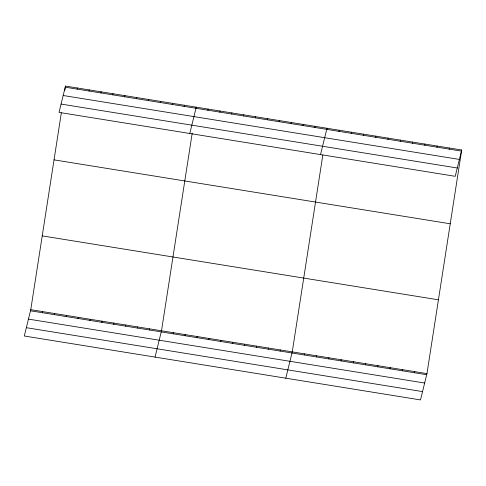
<?xml version="1.0" encoding="UTF-8"?>
<svg xmlns="http://www.w3.org/2000/svg" width="486" height="486" viewBox="0 0 486 486"><rect width="100%" height="100%" fill="white"/><g stroke="black" fill="none" stroke-linecap="round" stroke-linejoin="round"><path stroke-width="0.73" d="M461.7 149.998L455.236 176.315L59.031 112.394L65.495 86.077L461.7 149.998L426.969 373.606L420.505 399.923L24.3 336.002L30.764 309.685L61.339 112.843M64.826 90.414L65.495 86.077M192.201 133.213L161.51 330.778L155.046 357.095M196.022 108.615L196.247 107.169L189.783 133.486M322.832 155.028L292.256 351.876L285.792 378.193M326.768 129.707L326.993 128.261L320.529 154.578M77.11 89.102L77.383 87.99M88.999 91.022L89.272 89.91M42.379 312.711L42.653 311.605M100.881 92.935L101.155 91.83M54.262 314.63L54.535 313.519M112.77 94.855L113.044 93.743M66.151 316.55L66.424 315.438M124.653 96.775L124.926 95.663M78.033 318.464L78.307 317.358M136.542 98.688L136.815 97.583M89.922 320.383L90.196 319.272M148.43 100.608L148.698 99.496M101.811 322.303L102.078 321.191M160.313 102.528L160.587 101.416M113.694 324.217L113.967 323.111M172.202 104.441L172.469 103.336M125.582 326.136L125.85 325.025M184.085 106.361L184.358 105.249M137.465 328.056L137.738 326.944M149.354 329.97L149.627 328.864M207.856 110.194L208.13 109.089M219.745 112.114L220.018 111.002M173.125 333.809L173.399 332.697M231.628 114.034L231.901 112.922M185.008 335.723L185.281 334.617M243.516 115.947L243.79 114.842M196.897 337.642L197.17 336.531M255.405 117.867L255.672 116.755M208.786 339.562L209.053 338.45M267.288 119.787L267.561 118.675M220.668 341.476L220.942 340.37M279.177 121.7L279.444 120.595M232.557 343.395L232.824 342.284M291.059 123.62L291.333 122.508M244.44 345.315L244.713 344.203M302.948 125.54L303.221 124.428M256.329 347.229L256.602 346.123M314.831 127.454L315.104 126.348M268.211 349.148L268.485 348.037M280.1 351.068L280.373 349.956M338.967 131.348L339.24 130.242M351.214 133.322L351.481 132.216M304.23 354.962L304.503 353.851M363.455 135.302L363.728 134.191M316.477 356.937L316.75 355.825M375.702 137.277L375.976 136.165M328.724 358.911L328.998 357.805M387.95 139.251L388.223 138.139M340.972 360.885L341.245 359.78M400.197 141.226L400.47 140.12M353.219 362.866L353.486 361.754M412.444 143.2L412.717 142.094M365.46 364.84L365.733 363.728M424.691 145.18L424.958 144.069M377.707 366.815L377.98 365.703M436.932 147.155L437.206 146.043M389.954 368.789L390.228 367.683M449.179 149.129L449.453 148.023M402.201 370.763L402.475 369.658M414.449 372.744L414.722 371.632M65.227 87.182L461.427 151.103M63.18 95.505L459.385 159.426M61.078 104.071L457.277 167.998M54.037 159.864L450.236 223.791M42.227 235.892L438.427 299.819M30.764 309.685L426.969 373.606M30.49 310.797L426.696 374.718M28.449 319.114L424.649 383.035M26.341 327.685L422.547 391.607"/></g></svg>
